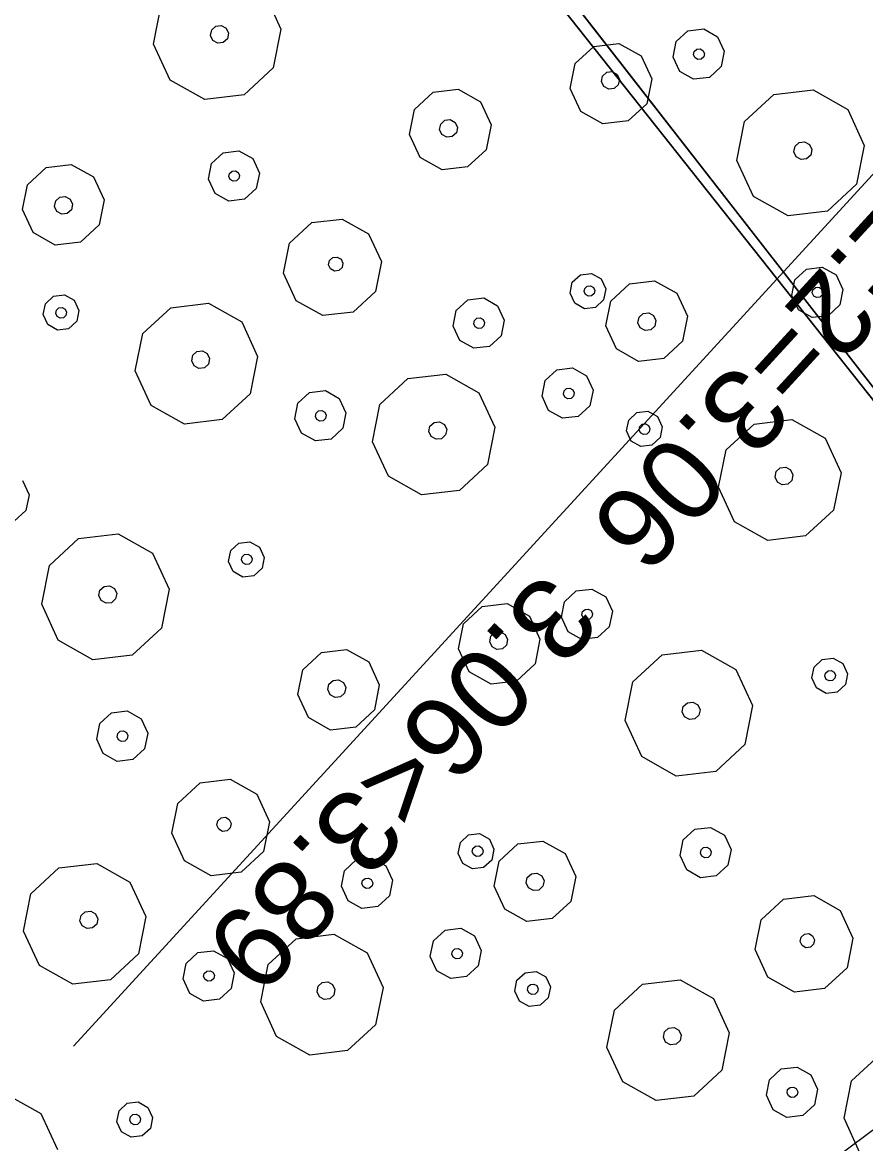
# Model space of a CAD drawing. Header units: metres. Extents: x -2858 to 512, y -1995 to 1252.
# Drawn here: x -924.905 to -922.277, y -899.236 to -895.742 of the extents above; entities that cross this region are included whole.
import ezdxf
from ezdxf.enums import TextEntityAlignment as Align

# ---------------------------------------------------------------- set-up
doc = ezdxf.new("R2010")
doc.units = ezdxf.units.M
for name, color, linetype in [('Calque commun', 7, 'Continuous'), ('Calque11', 7, 'Continuous'), ('Calque7', 7, 'Continuous'), ('Textes', 7, 'Continuous')]:
    doc.layers.add(name, color=color, linetype=linetype)
doc.styles.add('Arial17', font='arial.ttf', dxfattribs={"height": 0.253354})

# ---------------------------------------------------------------- blocks, each defined once
blk = doc.blocks.new('geometrebondepartleger')
at = {"layer": 'Calque11', "color": 7, "linetype": 'Continuous', "lineweight": 9}
blk.add_line((150.3457, 147.4392, 79), (130.1803, 35.9078, 79), dxfattribs=at)
at = {"layer": 'Calque7', "color": 1, "linetype": 'Continuous', "lineweight": 9}
blk.add_polyline3d([(141.2008, 124.9129, 79), (146.0805, 124.0046, 79), (151.5015, 122.9015, 79), (157.3363, 121.7891, 79), (165.9825, 119.9858, 79), (155.3815, 121.9588, 79), (170.0435, 119.0562, 79)], dxfattribs=at)
blk = doc.blocks.new('pattern')
at = {"layer": 'Calque commun', "color": 54, "linetype": 'Continuous', "lineweight": 9}
for p, q in [((77.3514, 112.4088), (77.3042, 112.3)), ((77.3042, 112.3), (77.202, 112.2396)), ((77.202, 112.2396), (77.0839, 112.2509)), ((77.2725, 112.1327), (77.2922, 112.1781)), ((77.2922, 112.1781), (77.3348, 112.2032)), ((77.3348, 112.2032), (77.384, 112.1986)), ((77.384, 112.1986), (77.4211, 112.1658)), ((77.3389, 112.1371), (77.3478, 112.1424)), ((77.3478, 112.1424), (77.3581, 112.1414)), ((77.4211, 112.1658), (77.4318, 112.1176)), ((77.2833, 112.0845), (77.2725, 112.1327)), ((77.3347, 112.1276), (77.3389, 112.1371)), ((77.337, 112.1175), (77.3347, 112.1276)), ((77.3448, 112.1106), (77.337, 112.1175)), ((77.3551, 112.1096), (77.3448, 112.1106)), ((77.364, 112.1149), (77.3551, 112.1096)), ((77.3581, 112.1414), (77.3659, 112.1346)), ((77.3682, 112.1244), (77.364, 112.1149)), ((77.3659, 112.1346), (77.3682, 112.1244)), ((77.4318, 112.1176), (77.4121, 112.0722)), ((77.3203, 112.0518), (77.2833, 112.0845)), ((77.4121, 112.0722), (77.3696, 112.0471)), ((77.3696, 112.0471), (77.3203, 112.0518)), ((76.8673, 111.9461), (76.949, 111.9944)), ((76.949, 111.9944), (77.0435, 111.9854)), ((77.0435, 111.9854), (77.1147, 111.9225)), ((76.8295, 111.859), (76.8673, 111.9461)), ((77.1147, 111.9225), (77.1353, 111.8299)), ((77.3448, 111.8562), (77.447, 111.9165)), ((77.447, 111.9165), (77.5651, 111.9053)), ((77.5651, 111.9053), (77.6541, 111.8267)), ((76.9512, 111.8604), (76.9632, 111.8674)), ((76.9632, 111.8674), (76.9769, 111.8661)), ((76.9769, 111.8661), (76.9873, 111.8569)), ((76.8501, 111.7664), (76.8295, 111.859)), ((76.9457, 111.8477), (76.9512, 111.8604)), ((76.9487, 111.8341), (76.9457, 111.8477)), ((76.9591, 111.825), (76.9487, 111.8341)), ((76.9848, 111.8307), (76.9729, 111.8237)), ((76.9903, 111.8434), (76.9848, 111.8307)), ((76.9873, 111.8569), (76.9903, 111.8434)), ((77.1353, 111.8299), (77.0975, 111.7428)), ((77.2976, 111.7473), (77.3448, 111.8562)), ((76.9729, 111.8237), (76.9591, 111.825)), ((77.6541, 111.8267), (77.6799, 111.7109)), ((76.9213, 111.7035), (76.8501, 111.7664)), ((77.4498, 111.749), (77.4647, 111.7578)), ((77.4647, 111.7578), (77.4819, 111.7561)), ((77.0975, 111.7428), (77.0158, 111.6945)), ((77.3234, 111.6315), (77.2976, 111.7473)), ((77.4429, 111.7331), (77.4498, 111.749)), ((77.4466, 111.7162), (77.4429, 111.7331)), ((77.4819, 111.7561), (77.4949, 111.7447)), ((77.4986, 111.7278), (77.4917, 111.7119)), ((77.4949, 111.7447), (77.4986, 111.7278)), ((77.0158, 111.6945), (76.9213, 111.7035)), ((77.4596, 111.7048), (77.4466, 111.7162)), ((77.4768, 111.7031), (77.4596, 111.7048)), ((77.4917, 111.7119), (77.4768, 111.7031)), ((77.6799, 111.7109), (77.6327, 111.602)), ((77.4123, 111.553), (77.3234, 111.6315)), ((77.6327, 111.602), (77.5305, 111.5417)), ((77.5305, 111.5417), (77.4123, 111.553)), ((76.8955, 111.4335), (76.9151, 111.4788)), ((76.9151, 111.4788), (76.9577, 111.504)), ((76.9577, 111.504), (77.0069, 111.4993)), ((77.0069, 111.4993), (77.044, 111.4665)), ((76.9618, 111.4379), (76.9707, 111.4431)), ((76.9707, 111.4431), (76.9811, 111.4421)), ((77.044, 111.4665), (77.0547, 111.4183)), ((76.9062, 111.3852), (76.8955, 111.4335)), ((76.9577, 111.4283), (76.9618, 111.4379)), ((76.9599, 111.4182), (76.9577, 111.4283)), ((76.9677, 111.4113), (76.9599, 111.4182)), ((76.978, 111.4103), (76.9677, 111.4113)), ((76.987, 111.4156), (76.978, 111.4103)), ((76.9811, 111.4421), (76.9889, 111.4353)), ((76.9911, 111.4251), (76.987, 111.4156)), ((76.9889, 111.4353), (76.9911, 111.4251)), ((77.0547, 111.4183), (77.0351, 111.3729)), ((76.2506, 111.3522), (76.2644, 111.384)), ((76.2644, 111.384), (76.2942, 111.4016)), ((76.2942, 111.4016), (76.3287, 111.3983)), ((76.3287, 111.3983), (76.3546, 111.3754)), ((76.3546, 111.3754), (76.3621, 111.3416)), ((76.9433, 111.3525), (76.9062, 111.3852)), ((77.0351, 111.3729), (76.9925, 111.3478)), ((76.2582, 111.3184), (76.2506, 111.3522)), ((76.2884, 111.3494), (76.2925, 111.3589)), ((76.2907, 111.3392), (76.2884, 111.3494)), ((76.2984, 111.3324), (76.2907, 111.3392)), ((76.2925, 111.3589), (76.3015, 111.3642)), ((76.3015, 111.3642), (76.3118, 111.3632)), ((76.3118, 111.3632), (76.3196, 111.3563)), ((76.3219, 111.3462), (76.3177, 111.3367)), ((76.3196, 111.3563), (76.3219, 111.3462)), ((76.3621, 111.3416), (76.3484, 111.3098)), ((76.9925, 111.3478), (76.9433, 111.3525)), ((77.5957, 111.3135), (77.6095, 111.3452)), ((77.6095, 111.3452), (77.6393, 111.3628)), ((77.6393, 111.3628), (77.6737, 111.3596)), ((77.6737, 111.3596), (77.6997, 111.3367)), ((76.2841, 111.2955), (76.2582, 111.3184)), ((76.3088, 111.3314), (76.2984, 111.3324)), ((76.3177, 111.3367), (76.3088, 111.3314)), ((76.3484, 111.3098), (76.3186, 111.2923)), ((77.6032, 111.2797), (77.5957, 111.3135)), ((77.6351, 111.3107), (77.6393, 111.3203)), ((77.6374, 111.3006), (77.6351, 111.3107)), ((77.6393, 111.3203), (77.6482, 111.3255)), ((77.6482, 111.3255), (77.6585, 111.3246)), ((77.6585, 111.3246), (77.6663, 111.3177)), ((77.6686, 111.3076), (77.6645, 111.298)), ((77.6663, 111.3177), (77.6686, 111.3076)), ((77.6997, 111.3367), (77.7072, 111.3029)), ((76.3186, 111.2923), (76.2841, 111.2955)), ((76.5361, 111.2296), (76.6425, 111.2925)), ((76.6425, 111.2925), (76.7656, 111.2808)), ((76.7656, 111.2808), (76.8583, 111.1989)), ((77.6292, 111.2568), (77.6032, 111.2797)), ((77.6452, 111.2937), (77.6374, 111.3006)), ((77.6555, 111.2927), (77.6452, 111.2937)), ((77.6645, 111.298), (77.6555, 111.2927)), ((77.6934, 111.2711), (77.6636, 111.2535)), ((77.7072, 111.3029), (77.6934, 111.2711)), ((77.6636, 111.2535), (77.6292, 111.2568)), ((76.4869, 111.1162), (76.5361, 111.2296)), ((76.8583, 111.1989), (76.8851, 111.0783)), ((77.3007, 111.1742), (77.3689, 111.2144)), ((77.3689, 111.2144), (77.4476, 111.2069)), ((77.4476, 111.2069), (77.5069, 111.1546)), ((77.2693, 111.1016), (77.3007, 111.1742)), ((77.5069, 111.1546), (77.5241, 111.0773)), ((77.6685, 111.1086), (77.711, 111.1337)), ((77.711, 111.1337), (77.7602, 111.129)), ((77.7602, 111.129), (77.7973, 111.0963)), ((76.5138, 110.9956), (76.4869, 111.1162)), ((76.6481, 111.1005), (76.655, 111.1164)), ((76.6519, 111.0836), (76.6481, 111.1005)), ((76.655, 111.1164), (76.6699, 111.1252)), ((76.6699, 111.1252), (76.6872, 111.1235)), ((76.6872, 111.1235), (76.7001, 111.1121)), ((76.7039, 111.0952), (76.697, 111.0793)), ((76.7001, 111.1121), (76.7039, 111.0952)), ((77.2865, 111.0244), (77.2693, 111.1016)), ((77.3695, 111.0939), (77.3764, 111.1098)), ((77.3733, 111.077), (77.3695, 111.0939)), ((77.3764, 111.1098), (77.3913, 111.1186)), ((77.3913, 111.1186), (77.4085, 111.117)), ((77.4085, 111.117), (77.4215, 111.1055)), ((77.4215, 111.1055), (77.4252, 111.0886)), ((77.6488, 111.0632), (77.6685, 111.1086)), ((77.7973, 111.0963), (77.8081, 111.048)), ((76.6649, 111.0722), (76.6519, 111.0836)), ((76.6821, 111.0705), (76.6649, 111.0722)), ((76.697, 111.0793), (76.6821, 111.0705)), ((76.8851, 111.0783), (76.836, 110.9649)), ((77.3862, 111.0656), (77.3733, 111.077)), ((77.4035, 111.0639), (77.3862, 111.0656)), ((77.4184, 111.0727), (77.4035, 111.0639)), ((77.4252, 111.0886), (77.4184, 111.0727)), ((77.5241, 111.0773), (77.4926, 111.0048)), ((77.6595, 111.0149), (77.6488, 111.0632)), ((77.7097, 111.061), (77.7138, 111.0705)), ((77.7119, 111.0509), (77.7097, 111.061)), ((77.7138, 111.0705), (77.7228, 111.0758)), ((77.7228, 111.0758), (77.7331, 111.0748)), ((77.7331, 111.0748), (77.7409, 111.0679)), ((77.7409, 111.0679), (77.7431, 111.0578)), ((77.3458, 110.972), (77.2865, 111.0244)), ((77.7197, 111.044), (77.7119, 111.0509)), ((77.7301, 111.043), (77.7197, 111.044)), ((77.739, 111.0483), (77.7301, 111.043)), ((77.7431, 111.0578), (77.739, 111.0483)), ((77.8081, 111.048), (77.7884, 111.0027)), ((75.8116, 110.951), (75.9138, 111.0113)), ((75.9138, 111.0113), (76.0319, 111.0001)), ((76.0319, 111.0001), (76.1209, 110.9215)), ((76.6065, 110.9138), (76.5138, 110.9956)), ((77.4926, 111.0048), (77.4245, 110.9645)), ((77.6966, 110.9822), (77.6595, 111.0149)), ((77.7884, 111.0027), (77.7458, 110.9775)), ((77.9588, 110.9578), (78.061, 111.0181)), ((78.061, 111.0181), (78.1792, 111.0068)), ((78.1792, 111.0068), (78.2681, 110.9283)), ((76.836, 110.9649), (76.7295, 110.902)), ((77.4245, 110.9645), (77.3458, 110.972)), ((77.7458, 110.9775), (77.6966, 110.9822)), ((77.9116, 110.8489), (77.9588, 110.9578)), ((75.7644, 110.8421), (75.8116, 110.951)), ((76.1209, 110.9215), (76.1467, 110.8057)), ((77.3933, 110.896), (77.4071, 110.9277)), ((77.4071, 110.9277), (77.4369, 110.9453)), ((77.4369, 110.9453), (77.4713, 110.942)), ((77.4713, 110.942), (77.4973, 110.9191)), ((77.4973, 110.9191), (77.5048, 110.8853)), ((78.2681, 110.9283), (78.2939, 110.8125)), ((76.7295, 110.902), (76.6065, 110.9138)), ((77.4008, 110.8622), (77.3933, 110.896)), ((77.4289, 110.8956), (77.4331, 110.9051)), ((77.4312, 110.8855), (77.4289, 110.8956)), ((77.439, 110.8786), (77.4312, 110.8855)), ((77.4331, 110.9051), (77.442, 110.9104)), ((77.442, 110.9104), (77.4523, 110.9094)), ((77.4523, 110.9094), (77.4601, 110.9025)), ((77.4624, 110.8924), (77.4583, 110.8829)), ((77.4601, 110.9025), (77.4624, 110.8924)), ((77.5048, 110.8853), (77.491, 110.8536)), ((75.9166, 110.8438), (75.9315, 110.8526)), ((75.9315, 110.8526), (75.9487, 110.8509)), ((75.9487, 110.8509), (75.9617, 110.8395)), ((77.4268, 110.8393), (77.4008, 110.8622)), ((77.4493, 110.8776), (77.439, 110.8786)), ((77.4583, 110.8829), (77.4493, 110.8776)), ((77.491, 110.8536), (77.4612, 110.836)), ((77.9374, 110.7331), (77.9116, 110.8489)), ((78.0569, 110.8347), (78.0638, 110.8506)), ((78.0638, 110.8506), (78.0787, 110.8594)), ((78.0787, 110.8594), (78.0959, 110.8577)), ((78.0959, 110.8577), (78.1089, 110.8463)), ((75.7902, 110.7263), (75.7644, 110.8421)), ((75.9097, 110.8279), (75.9166, 110.8438)), ((75.9135, 110.811), (75.9097, 110.8279)), ((75.9654, 110.8226), (75.9586, 110.8067)), ((75.9617, 110.8395), (75.9654, 110.8226)), ((77.4612, 110.836), (77.4268, 110.8393)), ((78.0607, 110.8178), (78.0569, 110.8347)), ((78.0736, 110.8063), (78.0607, 110.8178)), ((78.1127, 110.8294), (78.1058, 110.8135)), ((78.1089, 110.8463), (78.1127, 110.8294)), ((75.9264, 110.7996), (75.9135, 110.811)), ((75.9437, 110.7979), (75.9264, 110.7996)), ((75.9586, 110.8067), (75.9437, 110.7979)), ((76.1467, 110.8057), (76.0995, 110.6968)), ((77.6904, 110.7567), (77.733, 110.7819)), ((77.733, 110.7819), (77.7822, 110.7772)), ((78.0909, 110.8047), (78.0736, 110.8063)), ((78.1058, 110.8135), (78.0909, 110.8047)), ((78.2939, 110.8125), (78.2467, 110.7036)), ((77.6707, 110.7114), (77.6904, 110.7567)), ((77.7822, 110.7772), (77.8192, 110.7444)), ((77.8192, 110.7444), (77.83, 110.6962)), ((75.8792, 110.6478), (75.7902, 110.7263)), ((76.6085, 110.7081), (76.6511, 110.7332)), ((76.6511, 110.7332), (76.7003, 110.7285)), ((76.7003, 110.7285), (76.7374, 110.6958)), ((77.6815, 110.6631), (77.6707, 110.7114)), ((77.7329, 110.7062), (77.737, 110.7158)), ((77.737, 110.7158), (77.746, 110.721)), ((77.746, 110.721), (77.7563, 110.72)), ((77.7563, 110.72), (77.7641, 110.7132)), ((77.7641, 110.7132), (77.7664, 110.703)), ((78.0264, 110.6545), (77.9374, 110.7331)), ((78.7401, 110.6928), (78.7699, 110.7104)), ((78.7699, 110.7104), (78.8043, 110.7071)), ((76.0995, 110.6968), (75.9973, 110.6365)), ((76.5888, 110.6627), (76.6085, 110.7081)), ((76.7374, 110.6958), (76.7481, 110.6475)), ((77.7352, 110.6961), (77.7329, 110.7062)), ((77.7429, 110.6892), (77.7352, 110.6961)), ((77.7533, 110.6882), (77.7429, 110.6892)), ((77.7622, 110.6935), (77.7533, 110.6882)), ((77.7664, 110.703), (77.7622, 110.6935)), ((77.83, 110.6962), (77.8103, 110.6508)), ((78.2467, 110.7036), (78.1445, 110.6433)), ((78.7263, 110.6611), (78.7401, 110.6928)), ((78.8043, 110.7071), (78.8303, 110.6842)), ((78.8303, 110.6842), (78.8378, 110.6504)), ((75.9973, 110.6365), (75.8792, 110.6478)), ((76.5996, 110.6144), (76.5888, 110.6627)), ((76.651, 110.6576), (76.6552, 110.6671)), ((76.6533, 110.6475), (76.651, 110.6576)), ((76.6611, 110.6406), (76.6533, 110.6475)), ((76.6552, 110.6671), (76.6641, 110.6724)), ((76.6714, 110.6396), (76.6611, 110.6406)), ((76.6641, 110.6724), (76.6744, 110.6714)), ((76.6803, 110.6449), (76.6714, 110.6396)), ((76.6744, 110.6714), (76.6822, 110.6645)), ((76.6845, 110.6544), (76.6803, 110.6449)), ((76.6822, 110.6645), (76.6845, 110.6544)), ((76.7481, 110.6475), (76.7284, 110.6022)), ((77.7185, 110.6304), (77.6815, 110.6631)), ((77.8103, 110.6508), (77.7677, 110.6257)), ((78.1445, 110.6433), (78.0264, 110.6545)), ((78.7338, 110.6273), (78.7263, 110.6611)), ((78.7641, 110.6582), (78.7682, 110.6677)), ((78.7663, 110.6481), (78.7641, 110.6582)), ((78.7741, 110.6412), (78.7663, 110.6481)), ((78.7682, 110.6677), (78.7771, 110.673)), ((78.7845, 110.6402), (78.7741, 110.6412)), ((78.7771, 110.673), (78.7875, 110.672)), ((78.7934, 110.6455), (78.7845, 110.6402)), ((78.7875, 110.672), (78.7953, 110.6652)), ((78.7975, 110.655), (78.7934, 110.6455)), ((78.7953, 110.6652), (78.7975, 110.655)), ((78.8378, 110.6504), (78.824, 110.6187)), ((76.6366, 110.5817), (76.5996, 110.6144)), ((76.8235, 110.5977), (76.8917, 110.6379)), ((76.8917, 110.6379), (76.9704, 110.6304)), ((76.9704, 110.6304), (77.0297, 110.5781)), ((77.7677, 110.6257), (77.7185, 110.6304)), ((78.2347, 110.5817), (78.2773, 110.6069)), ((78.2773, 110.6069), (78.3265, 110.6022)), ((78.7598, 110.6044), (78.7338, 110.6273)), ((78.7942, 110.6011), (78.7598, 110.6044)), ((78.824, 110.6187), (78.7942, 110.6011)), ((75.3623, 110.5283), (75.382, 110.5736)), ((75.382, 110.5736), (75.4245, 110.5988)), ((75.4245, 110.5988), (75.4738, 110.5941)), ((75.4738, 110.5941), (75.5108, 110.5613)), ((76.6859, 110.577), (76.6366, 110.5817)), ((76.7284, 110.6022), (76.6859, 110.577)), ((76.7921, 110.5251), (76.8235, 110.5977)), ((77.0297, 110.5781), (77.0469, 110.5008)), ((78.215, 110.5364), (78.2347, 110.5817)), ((78.3265, 110.6022), (78.3636, 110.5695)), ((78.3636, 110.5695), (78.3743, 110.5212)), ((75.4286, 110.5327), (75.4376, 110.5379)), ((75.4376, 110.5379), (75.4479, 110.537)), ((75.4479, 110.537), (75.4557, 110.5301)), ((75.5108, 110.5613), (75.5216, 110.5131)), ((78.2258, 110.4881), (78.215, 110.5364)), ((78.2772, 110.5313), (78.2813, 110.5408)), ((78.2813, 110.5408), (78.2903, 110.5461)), ((78.2903, 110.5461), (78.3006, 110.5451)), ((78.3006, 110.5451), (78.3084, 110.5382)), ((78.3084, 110.5382), (78.3107, 110.5281)), ((78.9626, 110.4251), (79.0118, 110.5385)), ((75.373, 110.48), (75.3623, 110.5283)), ((75.4245, 110.5231), (75.4286, 110.5327)), ((75.4268, 110.513), (75.4245, 110.5231)), ((75.4345, 110.5061), (75.4268, 110.513)), ((75.4449, 110.5051), (75.4345, 110.5061)), ((75.4538, 110.5104), (75.4449, 110.5051)), ((75.4579, 110.52), (75.4538, 110.5104)), ((75.4557, 110.5301), (75.4579, 110.52)), ((75.5216, 110.5131), (75.5019, 110.4677)), ((76.8093, 110.4479), (76.7921, 110.5251)), ((76.8851, 110.5078), (76.892, 110.5236)), ((76.8888, 110.4909), (76.8851, 110.5078)), ((76.892, 110.5236), (76.9069, 110.5324)), ((76.9069, 110.5324), (76.9241, 110.5308)), ((76.9241, 110.5308), (76.9371, 110.5193)), ((76.9408, 110.5024), (76.9339, 110.4866)), ((76.9371, 110.5193), (76.9408, 110.5024)), ((77.0469, 110.5008), (77.0155, 110.4283)), ((78.2795, 110.5211), (78.2772, 110.5313)), ((78.2873, 110.5143), (78.2795, 110.5211)), ((78.2976, 110.5133), (78.2873, 110.5143)), ((78.3065, 110.5185), (78.2976, 110.5133)), ((78.3107, 110.5281), (78.3065, 110.5185)), ((78.3743, 110.5212), (78.3546, 110.4758)), ((75.4101, 110.4473), (75.373, 110.48)), ((75.5019, 110.4677), (75.4593, 110.4426)), ((76.9018, 110.4794), (76.8888, 110.4909)), ((76.919, 110.4778), (76.9018, 110.4794)), ((76.9339, 110.4866), (76.919, 110.4778)), ((78.2628, 110.4554), (78.2258, 110.4881)), ((78.3546, 110.4758), (78.3121, 110.4507)), ((75.4593, 110.4426), (75.4101, 110.4473)), ((76.0625, 110.4083), (76.0763, 110.44)), ((76.0763, 110.44), (76.1061, 110.4576)), ((76.1061, 110.4576), (76.1405, 110.4544)), ((76.1405, 110.4544), (76.1665, 110.4315)), ((76.1665, 110.4315), (76.174, 110.3977)), ((76.8686, 110.3956), (76.8093, 110.4479)), ((78.3121, 110.4507), (78.2628, 110.4554)), ((76.07, 110.3745), (76.0625, 110.4083)), ((76.102, 110.4055), (76.1061, 110.4151)), ((76.1042, 110.3954), (76.102, 110.4055)), ((76.112, 110.3885), (76.1042, 110.3954)), ((76.1061, 110.4151), (76.115, 110.4203)), ((76.115, 110.4203), (76.1254, 110.4194)), ((76.1254, 110.4194), (76.1331, 110.4125)), ((76.1354, 110.4024), (76.1313, 110.3928)), ((76.1331, 110.4125), (76.1354, 110.4024)), ((76.174, 110.3977), (76.1602, 110.3659)), ((76.9473, 110.388), (76.8686, 110.3956)), ((77.0155, 110.4283), (76.9473, 110.388)), ((77.8098, 110.3498), (77.8915, 110.398)), ((77.8915, 110.398), (77.986, 110.389)), ((78.9895, 110.3044), (78.9626, 110.4251)), ((75.0029, 110.3244), (75.1094, 110.3873)), ((75.1094, 110.3873), (75.2324, 110.3756)), ((75.2324, 110.3756), (75.3251, 110.2937)), ((76.096, 110.3516), (76.07, 110.3745)), ((76.1223, 110.3876), (76.112, 110.3885)), ((76.1313, 110.3928), (76.1223, 110.3876)), ((76.1602, 110.3659), (76.1304, 110.3483)), ((77.2641, 110.3201), (77.3322, 110.3604)), ((77.3322, 110.3604), (77.411, 110.3529)), ((77.986, 110.389), (78.0572, 110.3262)), ((74.9538, 110.211), (75.0029, 110.3244)), ((76.1304, 110.3483), (76.096, 110.3516)), ((77.411, 110.3529), (77.4703, 110.3005)), ((77.772, 110.2627), (77.8098, 110.3498)), ((78.0572, 110.3262), (78.0778, 110.2335)), ((75.3251, 110.2937), (75.352, 110.1731)), ((75.7676, 110.269), (75.8357, 110.3092)), ((75.8357, 110.3092), (75.9144, 110.3017)), ((75.9144, 110.3017), (75.9737, 110.2494)), ((77.2327, 110.2476), (77.2641, 110.3201)), ((77.4703, 110.3005), (77.4875, 110.2233)), ((78.2873, 110.2598), (78.3895, 110.3202)), ((78.3895, 110.3202), (78.5076, 110.3089)), ((78.5076, 110.3089), (78.5966, 110.2304)), ((75.7361, 110.1964), (75.7676, 110.269)), ((77.34, 110.2476), (77.3549, 110.2564)), ((77.3549, 110.2564), (77.3721, 110.2547)), ((77.3721, 110.2547), (77.3851, 110.2433)), ((77.7926, 110.17), (77.772, 110.2627)), ((77.8882, 110.2513), (77.8937, 110.264)), ((77.8937, 110.264), (77.9056, 110.271)), ((77.9056, 110.271), (77.9194, 110.2697)), ((77.9194, 110.2697), (77.9298, 110.2606)), ((77.9298, 110.2606), (77.9328, 110.247)), ((78.2401, 110.151), (78.2873, 110.2598)), ((75.1219, 110.2112), (75.1368, 110.22)), ((75.1368, 110.22), (75.154, 110.2183)), ((75.9737, 110.2494), (75.9909, 110.1721)), ((76.1353, 110.2034), (76.1778, 110.2285)), ((76.1778, 110.2285), (76.2271, 110.2238)), ((76.2271, 110.2238), (76.2641, 110.1911)), ((77.2499, 110.1703), (77.2327, 110.2476)), ((77.3331, 110.2317), (77.34, 110.2476)), ((77.3368, 110.2148), (77.3331, 110.2317)), ((77.3888, 110.2264), (77.3819, 110.2105)), ((77.3851, 110.2433), (77.3888, 110.2264)), ((77.4875, 110.2233), (77.456, 110.1507)), ((77.8912, 110.2378), (77.8882, 110.2513)), ((77.9016, 110.2286), (77.8912, 110.2378)), ((77.9154, 110.2273), (77.9016, 110.2286)), ((77.9273, 110.2343), (77.9154, 110.2273)), ((77.9328, 110.247), (77.9273, 110.2343)), ((78.0778, 110.2335), (78.04, 110.1464)), ((78.5966, 110.2304), (78.6224, 110.1145)), ((74.9806, 110.0904), (74.9538, 110.211)), ((75.115, 110.1953), (75.1219, 110.2112)), ((75.1187, 110.1784), (75.115, 110.1953)), ((75.154, 110.2183), (75.167, 110.2069)), ((75.1707, 110.19), (75.1638, 110.1741)), ((75.167, 110.2069), (75.1707, 110.19)), ((75.7533, 110.1192), (75.7361, 110.1964)), ((75.8363, 110.1887), (75.8432, 110.2046)), ((75.8401, 110.1719), (75.8363, 110.1887)), ((75.8432, 110.2046), (75.8581, 110.2134)), ((75.8581, 110.2134), (75.8753, 110.2118)), ((75.8753, 110.2118), (75.8883, 110.2003)), ((75.8883, 110.2003), (75.8921, 110.1834)), ((76.1156, 110.158), (76.1353, 110.2034)), ((76.2641, 110.1911), (76.2749, 110.1428)), ((77.3498, 110.2034), (77.3368, 110.2148)), ((77.367, 110.2017), (77.3498, 110.2034)), ((77.3819, 110.2105), (77.367, 110.2017)), ((75.1317, 110.167), (75.1187, 110.1784)), ((75.1489, 110.1653), (75.1317, 110.167)), ((75.1638, 110.1741), (75.1489, 110.1653)), ((75.352, 110.1731), (75.3028, 110.0597)), ((75.8531, 110.1604), (75.8401, 110.1719)), ((75.8703, 110.1588), (75.8531, 110.1604)), ((75.8852, 110.1675), (75.8703, 110.1588)), ((75.8921, 110.1834), (75.8852, 110.1675)), ((75.9909, 110.1721), (75.9595, 110.0996)), ((76.1264, 110.1097), (76.1156, 110.158)), ((76.1765, 110.1558), (76.1806, 110.1653)), ((76.1788, 110.1457), (76.1765, 110.1558)), ((76.1806, 110.1653), (76.1896, 110.1706)), ((76.1896, 110.1706), (76.1999, 110.1696)), ((76.1999, 110.1696), (76.2077, 110.1628)), ((76.21, 110.1526), (76.2058, 110.1431)), ((76.2077, 110.1628), (76.21, 110.1526)), ((77.3092, 110.118), (77.2499, 110.1703)), ((77.456, 110.1507), (77.3879, 110.1105)), ((77.8638, 110.1072), (77.7926, 110.17)), ((78.2659, 110.0351), (78.2401, 110.151)), ((78.3854, 110.1367), (78.3923, 110.1526)), ((78.3923, 110.1526), (78.4072, 110.1614)), ((78.4072, 110.1614), (78.4244, 110.1598)), ((78.4244, 110.1598), (78.4374, 110.1483)), ((75.8126, 110.0668), (75.7533, 110.1192)), ((76.1866, 110.1388), (76.1788, 110.1457)), ((76.1969, 110.1378), (76.1866, 110.1388)), ((76.2058, 110.1431), (76.1969, 110.1378)), ((76.2749, 110.1428), (76.2552, 110.0975)), ((77.3879, 110.1105), (77.3092, 110.118)), ((78.04, 110.1464), (77.9583, 110.0982)), ((78.3891, 110.1199), (78.3854, 110.1367)), ((78.4021, 110.1084), (78.3891, 110.1199)), ((78.4342, 110.1156), (78.4193, 110.1068)), ((78.4411, 110.1314), (78.4342, 110.1156)), ((78.4374, 110.1483), (78.4411, 110.1314)), ((75.0733, 110.0086), (74.9806, 110.0904)), ((75.9595, 110.0996), (75.8913, 110.0593)), ((76.1634, 110.077), (76.1264, 110.1097)), ((76.2552, 110.0975), (76.2126, 110.0723)), ((76.4257, 110.0526), (76.5278, 110.1129)), ((76.5278, 110.1129), (76.646, 110.1016)), ((76.646, 110.1016), (76.7349, 110.0231)), ((77.9583, 110.0982), (77.8638, 110.1072)), ((78.4193, 110.1068), (78.4021, 110.1084)), ((78.6224, 110.1145), (78.5751, 110.0057)), ((75.3028, 110.0597), (75.1963, 109.9968)), ((75.8913, 110.0593), (75.8126, 110.0668)), ((76.2126, 110.0723), (76.1634, 110.077)), ((76.3785, 109.9437), (76.4257, 110.0526)), ((75.8601, 109.9908), (75.8739, 110.0225)), ((75.8739, 110.0225), (75.9037, 110.0401)), ((75.9037, 110.0401), (75.9381, 110.0368)), ((75.9381, 110.0368), (75.9641, 110.0139)), ((75.9641, 110.0139), (75.9716, 109.9802)), ((76.7349, 110.0231), (76.7607, 109.9073)), ((78.3548, 109.9566), (78.2659, 110.0351)), ((75.1963, 109.9968), (75.0733, 110.0086)), ((75.8676, 109.957), (75.8601, 109.9908)), ((75.8958, 109.9904), (75.8999, 109.9999)), ((75.898, 109.9803), (75.8958, 109.9904)), ((75.9058, 109.9734), (75.898, 109.9803)), ((75.8999, 109.9999), (75.9088, 110.0052)), ((75.9088, 110.0052), (75.9192, 110.0042)), ((75.9251, 109.9777), (75.9161, 109.9724)), ((75.9192, 110.0042), (75.927, 109.9974)), ((75.9292, 109.9872), (75.9251, 109.9777)), ((75.927, 109.9974), (75.9292, 109.9872)), ((75.9716, 109.9802), (75.9578, 109.9484)), ((78.5751, 110.0057), (78.473, 109.9453)), ((75.8936, 109.9341), (75.8676, 109.957)), ((75.9161, 109.9724), (75.9058, 109.9734)), ((75.9578, 109.9484), (75.928, 109.9308)), ((76.4043, 109.8279), (76.3785, 109.9437)), ((76.5237, 109.9295), (76.5306, 109.9454)), ((76.5306, 109.9454), (76.5455, 109.9542)), ((76.5455, 109.9542), (76.5628, 109.9525)), ((76.5628, 109.9525), (76.5757, 109.9411)), ((76.5757, 109.9411), (76.5795, 109.9242)), ((78.473, 109.9453), (78.3548, 109.9566)), ((75.928, 109.9308), (75.8936, 109.9341)), ((76.5275, 109.9126), (76.5237, 109.9295)), ((76.5405, 109.9012), (76.5275, 109.9126)), ((76.5726, 109.9083), (76.5577, 109.8995)), ((76.5795, 109.9242), (76.5726, 109.9083)), ((76.7607, 109.9073), (76.7135, 109.7984)), ((77.8576, 109.8825), (77.9002, 109.9076)), ((77.9002, 109.9076), (77.9494, 109.9029)), ((76.1572, 109.8515), (76.1998, 109.8767)), ((76.1998, 109.8767), (76.249, 109.872)), ((76.249, 109.872), (76.2861, 109.8392)), ((76.5577, 109.8995), (76.5405, 109.9012)), ((77.838, 109.8371), (77.8576, 109.8825)), ((77.9494, 109.9029), (77.9865, 109.8702)), ((77.9865, 109.8702), (77.9973, 109.8219)), ((76.1375, 109.8062), (76.1572, 109.8515)), ((76.2861, 109.8392), (76.2968, 109.791)), ((77.8487, 109.7888), (77.838, 109.8371)), ((77.9002, 109.832), (77.9043, 109.8415)), ((77.9043, 109.8415), (77.9132, 109.8468)), ((77.9132, 109.8468), (77.9236, 109.8458)), ((77.9236, 109.8458), (77.9314, 109.8389)), ((77.9314, 109.8389), (77.9336, 109.8288)), ((75.0556, 109.7575), (75.0753, 109.8029)), ((75.0753, 109.8029), (75.1179, 109.828)), ((75.1179, 109.828), (75.1671, 109.8233)), ((75.1671, 109.8233), (75.2042, 109.7906)), ((76.1483, 109.7579), (76.1375, 109.8062)), ((76.1997, 109.801), (76.2039, 109.8106)), ((76.202, 109.7909), (76.1997, 109.801)), ((76.2039, 109.8106), (76.2128, 109.8158)), ((76.2128, 109.8158), (76.2231, 109.8149)), ((76.2231, 109.8149), (76.2309, 109.808)), ((76.2309, 109.808), (76.2332, 109.7979)), ((76.4932, 109.7493), (76.4043, 109.8279)), ((77.2069, 109.7876), (77.2367, 109.8052)), ((77.2367, 109.8052), (77.2712, 109.8019)), ((77.2712, 109.8019), (77.2971, 109.779)), ((77.9024, 109.8218), (77.9002, 109.832)), ((77.9102, 109.815), (77.9024, 109.8218)), ((77.9205, 109.814), (77.9102, 109.815)), ((77.9295, 109.8193), (77.9205, 109.814)), ((77.9336, 109.8288), (77.9295, 109.8193)), ((77.9973, 109.8219), (77.9776, 109.7766)), ((75.122, 109.7619), (75.1309, 109.7672)), ((75.1309, 109.7672), (75.1413, 109.7662)), ((75.1413, 109.7662), (75.149, 109.7593)), ((75.2042, 109.7906), (75.2149, 109.7423)), ((76.2098, 109.784), (76.202, 109.7909)), ((76.2201, 109.783), (76.2098, 109.784)), ((76.229, 109.7883), (76.2201, 109.783)), ((76.2332, 109.7979), (76.229, 109.7883)), ((76.2968, 109.791), (76.2771, 109.7456)), ((76.7135, 109.7984), (76.6113, 109.7381)), ((77.1931, 109.7559), (77.2069, 109.7876)), ((77.235, 109.7625), (77.244, 109.7678)), ((77.244, 109.7678), (77.2543, 109.7668)), ((77.2543, 109.7668), (77.2621, 109.76)), ((77.2971, 109.779), (77.3046, 109.7452)), ((77.8858, 109.7561), (77.8487, 109.7888)), ((77.9776, 109.7766), (77.935, 109.7514)), ((75.0664, 109.7093), (75.0556, 109.7575)), ((75.1178, 109.7524), (75.122, 109.7619)), ((75.1201, 109.7423), (75.1178, 109.7524)), ((75.1279, 109.7354), (75.1201, 109.7423)), ((75.1382, 109.7344), (75.1279, 109.7354)), ((75.1472, 109.7397), (75.1382, 109.7344)), ((75.1513, 109.7492), (75.1472, 109.7397)), ((75.149, 109.7593), (75.1513, 109.7492)), ((75.2149, 109.7423), (75.1953, 109.697)), ((75.2904, 109.6925), (75.3585, 109.7327)), ((75.3585, 109.7327), (75.4372, 109.7252)), ((76.1854, 109.7252), (76.1483, 109.7579)), ((76.2771, 109.7456), (76.2346, 109.7205)), ((76.6113, 109.7381), (76.4932, 109.7493)), ((77.2007, 109.7221), (77.1931, 109.7559)), ((77.2309, 109.753), (77.235, 109.7625)), ((77.2332, 109.7429), (77.2309, 109.753)), ((77.2409, 109.736), (77.2332, 109.7429)), ((77.2513, 109.735), (77.2409, 109.736)), ((77.2602, 109.7403), (77.2513, 109.735)), ((77.2644, 109.7498), (77.2602, 109.7403)), ((77.2621, 109.76), (77.2644, 109.7498)), ((77.3046, 109.7452), (77.2909, 109.7135)), ((77.935, 109.7514), (77.8858, 109.7561)), ((75.1035, 109.6765), (75.0664, 109.7093)), ((75.1953, 109.697), (75.1527, 109.6718)), ((75.4372, 109.7252), (75.4966, 109.6729)), ((76.2346, 109.7205), (76.1854, 109.7252)), ((76.7015, 109.6766), (76.7441, 109.7017)), ((76.7441, 109.7017), (76.7933, 109.697)), ((76.7933, 109.697), (76.8304, 109.6643)), ((77.2266, 109.6992), (77.2007, 109.7221)), ((77.261, 109.6959), (77.2266, 109.6992)), ((77.2909, 109.7135), (77.261, 109.6959)), ((77.4786, 109.6333), (77.585, 109.6961)), ((77.585, 109.6961), (77.7081, 109.6844)), ((75.1527, 109.6718), (75.1035, 109.6765)), ((75.2589, 109.6199), (75.2904, 109.6925)), ((75.4966, 109.6729), (75.5137, 109.5957)), ((76.6819, 109.6312), (76.7015, 109.6766)), ((76.8304, 109.6643), (76.8411, 109.616)), ((77.7081, 109.6844), (77.8008, 109.6026)), ((75.3588, 109.6184), (75.3737, 109.6272)), ((75.3737, 109.6272), (75.3909, 109.6256)), ((75.3909, 109.6256), (75.4039, 109.6141)), ((76.6926, 109.5829), (76.6819, 109.6312)), ((76.744, 109.6261), (76.7482, 109.6356)), ((76.7463, 109.6159), (76.744, 109.6261)), ((76.7482, 109.6356), (76.7571, 109.6409)), ((76.7571, 109.6409), (76.7675, 109.6399)), ((76.7675, 109.6399), (76.7752, 109.633)), ((76.7752, 109.633), (76.7775, 109.6229)), ((77.4294, 109.5199), (77.4786, 109.6333)), ((75.2761, 109.5427), (75.2589, 109.6199)), ((75.3519, 109.6026), (75.3588, 109.6184)), ((75.3557, 109.5857), (75.3519, 109.6026)), ((75.4076, 109.5973), (75.4008, 109.5814)), ((75.4039, 109.6141), (75.4076, 109.5973)), ((75.5137, 109.5957), (75.4823, 109.5231)), ((76.7541, 109.6091), (76.7463, 109.6159)), ((76.7644, 109.6081), (76.7541, 109.6091)), ((76.7734, 109.6134), (76.7644, 109.6081)), ((76.7775, 109.6229), (76.7734, 109.6134)), ((76.8411, 109.616), (76.8215, 109.5706)), ((77.8008, 109.6026), (77.8276, 109.4819)), ((75.3686, 109.5742), (75.3557, 109.5857)), ((75.3859, 109.5726), (75.3686, 109.5742)), ((75.4008, 109.5814), (75.3859, 109.5726)), ((76.7297, 109.5502), (76.6926, 109.5829)), ((76.8215, 109.5706), (76.7789, 109.5455)), ((75.3354, 109.4904), (75.2761, 109.5427)), ((75.4823, 109.5231), (75.4142, 109.4829)), ((76.7789, 109.5455), (76.7297, 109.5502)), ((77.5975, 109.52), (77.6124, 109.5288)), ((77.6124, 109.5288), (77.6297, 109.5272)), ((77.6297, 109.5272), (77.6426, 109.5157)), ((75.4142, 109.4829), (75.3354, 109.4904)), ((76.2766, 109.4446), (76.3583, 109.4928)), ((76.3583, 109.4928), (76.4528, 109.4838)), ((77.4563, 109.3992), (77.4294, 109.5199)), ((77.5906, 109.5041), (77.5975, 109.52)), ((77.5944, 109.4872), (77.5906, 109.5041)), ((77.6074, 109.4758), (77.5944, 109.4872)), ((77.6464, 109.4988), (77.6395, 109.4829)), ((77.6426, 109.5157), (77.6464, 109.4988)), ((75.7309, 109.4149), (75.7991, 109.4552)), ((75.7991, 109.4552), (75.8778, 109.4477)), ((76.4528, 109.4838), (76.524, 109.421)), ((77.6246, 109.4742), (77.6074, 109.4758)), ((77.6395, 109.4829), (77.6246, 109.4742)), ((77.8276, 109.4819), (77.7785, 109.3685)), ((75.8778, 109.4477), (75.9371, 109.3953)), ((76.2388, 109.3575), (76.2766, 109.4446)), ((76.524, 109.421), (76.5446, 109.3283)), ((75.6995, 109.3424), (75.7309, 109.4149)), ((75.9371, 109.3953), (75.9543, 109.3181)), ((76.7541, 109.3546), (76.8563, 109.415)), ((76.8563, 109.415), (76.9744, 109.4037)), ((76.9744, 109.4037), (77.0634, 109.3252)), ((77.549, 109.3174), (77.4563, 109.3992)), ((75.8068, 109.3424), (75.8217, 109.3512)), ((75.8217, 109.3512), (75.8389, 109.3495)), ((75.8389, 109.3495), (75.8519, 109.3381)), ((76.2595, 109.2648), (76.2388, 109.3575)), ((76.355, 109.3461), (76.3605, 109.3588)), ((76.3581, 109.3326), (76.355, 109.3461)), ((76.3605, 109.3588), (76.3725, 109.3658)), ((76.3725, 109.3658), (76.3863, 109.3645)), ((76.3863, 109.3645), (76.3966, 109.3554)), ((76.3966, 109.3554), (76.3996, 109.3419)), ((76.7069, 109.2458), (76.7541, 109.3546)), ((77.7785, 109.3685), (77.672, 109.3057)), ((75.7167, 109.2651), (75.6995, 109.3424)), ((75.7999, 109.3265), (75.8068, 109.3424)), ((75.8037, 109.3096), (75.7999, 109.3265)), ((75.8557, 109.3212), (75.8488, 109.3053)), ((75.8519, 109.3381), (75.8557, 109.3212)), ((75.9543, 109.3181), (75.9229, 109.2455)), ((76.3684, 109.3234), (76.3581, 109.3326)), ((76.3822, 109.3221), (76.3684, 109.3234)), ((76.3941, 109.3292), (76.3822, 109.3221)), ((76.3996, 109.3419), (76.3941, 109.3292)), ((76.5446, 109.3283), (76.5069, 109.2412)), ((77.0634, 109.3252), (77.0892, 109.2093)), ((77.672, 109.3057), (77.549, 109.3174)), ((75.8166, 109.2982), (75.8037, 109.3096)), ((75.8339, 109.2965), (75.8166, 109.2982)), ((75.8488, 109.3053), (75.8339, 109.2965)), ((75.776, 109.2128), (75.7167, 109.2651)), ((75.9229, 109.2455), (75.8547, 109.2053)), ((76.3306, 109.202), (76.2595, 109.2648)), ((76.5069, 109.2412), (76.4251, 109.193)), ((76.7327, 109.1299), (76.7069, 109.2458)), ((76.8522, 109.2316), (76.8591, 109.2474)), ((76.8591, 109.2474), (76.874, 109.2562)), ((76.874, 109.2562), (76.8912, 109.2546)), ((76.8912, 109.2546), (76.9042, 109.2431)), ((76.9042, 109.2431), (76.9079, 109.2262)), ((75.8547, 109.2053), (75.776, 109.2128)), ((76.856, 109.2147), (76.8522, 109.2316)), ((76.8689, 109.2032), (76.856, 109.2147)), ((76.9011, 109.2104), (76.8862, 109.2016)), ((76.9079, 109.2262), (76.9011, 109.2104)), ((77.0892, 109.2093), (77.042, 109.1005)), ((76.4251, 109.193), (76.3306, 109.202)), ((76.8862, 109.2016), (76.8689, 109.2032)), ((77.551, 109.1117), (77.5936, 109.1368)), ((77.5936, 109.1368), (77.6428, 109.1322)), ((76.8217, 109.0514), (76.7327, 109.1299)), ((77.5313, 109.0664), (77.551, 109.1117)), ((77.042, 109.1005), (76.9398, 109.0401)), ((76.9398, 109.0401), (76.8217, 109.0514)), ((76.3245, 108.9773), (76.367, 109.0024)), ((76.367, 109.0024), (76.4163, 108.9977)), ((76.4163, 108.9977), (76.4533, 108.965)), ((76.3048, 108.9319), (76.3245, 108.9773)), ((76.4533, 108.965), (76.4641, 108.9167)), ((76.3155, 108.8836), (76.3048, 108.9319)), ((76.367, 108.9268), (76.3711, 108.9363)), ((76.3692, 108.9166), (76.367, 108.9268)), ((76.3711, 108.9363), (76.3801, 108.9416)), ((76.3801, 108.9416), (76.3904, 108.9406)), ((76.3904, 108.9406), (76.3982, 108.9337)), ((76.3982, 108.9337), (76.4004, 108.9236)), ((76.377, 108.9098), (76.3692, 108.9166)), ((76.3874, 108.9088), (76.377, 108.9098)), ((76.3963, 108.9141), (76.3874, 108.9088)), ((76.4004, 108.9236), (76.3963, 108.9141)), ((76.4641, 108.9167), (76.4444, 108.8714)), ((76.3526, 108.8509), (76.3155, 108.8836)), ((76.4444, 108.8714), (76.4018, 108.8462)), ((77.0188, 108.8437), (77.0486, 108.8613)), ((77.0486, 108.8613), (77.083, 108.858)), ((77.083, 108.858), (77.109, 108.8351)), ((76.4018, 108.8462), (76.3526, 108.8509)), ((77.005, 108.8119), (77.0188, 108.8437)), ((77.0486, 108.8187), (77.0575, 108.824)), ((77.0575, 108.824), (77.0679, 108.823)), ((77.0679, 108.823), (77.0756, 108.8161)), ((77.109, 108.8351), (77.1165, 108.8013)), ((75.9454, 108.7281), (76.0519, 108.7909)), ((76.0519, 108.7909), (76.1749, 108.7792)), ((77.0125, 108.7782), (77.005, 108.8119)), ((77.0445, 108.8092), (77.0486, 108.8187)), ((77.0467, 108.799), (77.0445, 108.8092)), ((77.0545, 108.7922), (77.0467, 108.799)), ((77.0648, 108.7912), (77.0545, 108.7922)), ((77.0738, 108.7965), (77.0648, 108.7912)), ((77.0779, 108.806), (77.0738, 108.7965)), ((77.0756, 108.8161), (77.0779, 108.806)), ((77.1165, 108.8013), (77.1027, 108.7696)), ((76.1749, 108.7792), (76.2676, 108.6974)), ((77.0385, 108.7552), (77.0125, 108.7782)), ((77.0729, 108.752), (77.0385, 108.7552)), ((77.1027, 108.7696), (77.0729, 108.752)), ((75.8963, 108.6147), (75.9454, 108.7281)), ((76.2676, 108.6974), (76.2944, 108.5767)), ((76.7101, 108.6726), (76.7782, 108.7129)), ((76.7782, 108.7129), (76.8569, 108.7054)), ((76.8569, 108.7054), (76.9162, 108.653)), ((76.6786, 108.6001), (76.7101, 108.6726)), ((76.9162, 108.653), (76.9334, 108.5758)), ((76.0575, 108.5989), (76.0644, 108.6148)), ((76.0644, 108.6148), (76.0793, 108.6236)), ((76.0793, 108.6236), (76.0965, 108.622)), ((76.0965, 108.622), (76.1095, 108.6105)), ((76.7857, 108.6083), (76.8006, 108.6171)), ((76.8006, 108.6171), (76.8178, 108.6154)), ((76.8178, 108.6154), (76.8308, 108.604)), ((76.0612, 108.5821), (76.0575, 108.5989)), ((76.0742, 108.5706), (76.0612, 108.5821)), ((76.1063, 108.5778), (76.0914, 108.569)), ((76.1132, 108.5936), (76.1063, 108.5778)), ((76.1095, 108.6105), (76.1132, 108.5936)), ((76.6958, 108.5229), (76.6786, 108.6001)), ((76.7788, 108.5924), (76.7857, 108.6083)), ((76.7826, 108.5755), (76.7788, 108.5924)), ((76.8346, 108.5871), (76.8277, 108.5712)), ((76.8308, 108.604), (76.8346, 108.5871)), ((76.0914, 108.569), (76.0742, 108.5706)), ((76.2944, 108.5767), (76.2453, 108.4633)), ((76.7955, 108.564), (76.7826, 108.5755)), ((76.8128, 108.5624), (76.7955, 108.564)), ((76.8277, 108.5712), (76.8128, 108.5624)), ((76.9334, 108.5758), (76.902, 108.5032)), ((76.7551, 108.4705), (76.6958, 108.5229)), ((76.902, 108.5032), (76.8338, 108.463)), ((76.2453, 108.4633), (76.1388, 108.4005)), ((76.8338, 108.463), (76.7551, 108.4705))]:
    blk.add_line(p, q, dxfattribs=at)
at = {"layer": 'Calque commun', "color": 7, "linetype": 'Continuous', "lineweight": 9}
mesh = blk.add_polyface(dxfattribs=at)
corners = [(70.8497, 113.5412), (53.8349, 19.1692), (74.7282, 106.3237), (76.0435, 113.5984), (74.769, 106.1763), (58.8077, 18.2701), (114.1703, 105.207), (114.1703, 98.5387)]
mesh.append_faces([[corners[k] for k in face] for face in [(3, 4, 6)]], dxfattribs={"vtx0": -1, "vtx1": -1, "color": 7})
mesh.append_faces([[corners[k] for k in face] for face in [(3, 2, 4)]], dxfattribs={"vtx0": -1, "vtx2": -1, "color": 7})
mesh.append_faces([[corners[k] for k in face] for face in [(5, 2, 1)]], dxfattribs={"vtx1": -1, "color": 7})
mesh.append_faces([[corners[k] for k in face] for face in [(0, 1, 2), (3, 0, 2)]], dxfattribs={"vtx1": -1, "vtx2": -1, "color": 7})
mesh.append_faces([[corners[k] for k in face] for face in [(4, 7, 6)]], dxfattribs={"vtx2": -1, "color": 7})

msp = doc.modelspace()

# ---------------------------------------------------------------- linework, layer by layer
at = {"layer": 'Calque commun', "color": 7, "linetype": 'Continuous', "lineweight": 9}
msp.add_line((-924.7457, -898.933), (-919.6516, -893.375), dxfattribs=at)

# ---------------------------------------------------------------- block references
at = {"layer": 'Calque commun', "color": 0, "linetype": 'ByBlock', "lineweight": -2, "rotation": 228.1617603435354}
for name, p in [('geometrebondepartleger', (-916.0371, -706.7784)), ('pattern', (-954.4467, -766.6559))]:
    msp.add_blockref(name, p, dxfattribs=at)

# ---------------------------------------------------------------- texts
at = {"layer": 'Textes', "color": 5, "linetype": 'ByBlock', "lineweight": -2, "style": 'Arial17'}
msp.add_text('133.85-127.73=6.12  6.12:2=3.06  3.06<3.89', height=0.253354, rotation=227.4934, dxfattribs=at).set_placement((-919.6516, -893.375), align=Align.BOTTOM_LEFT)

doc.saveas('drawing.dxf')
